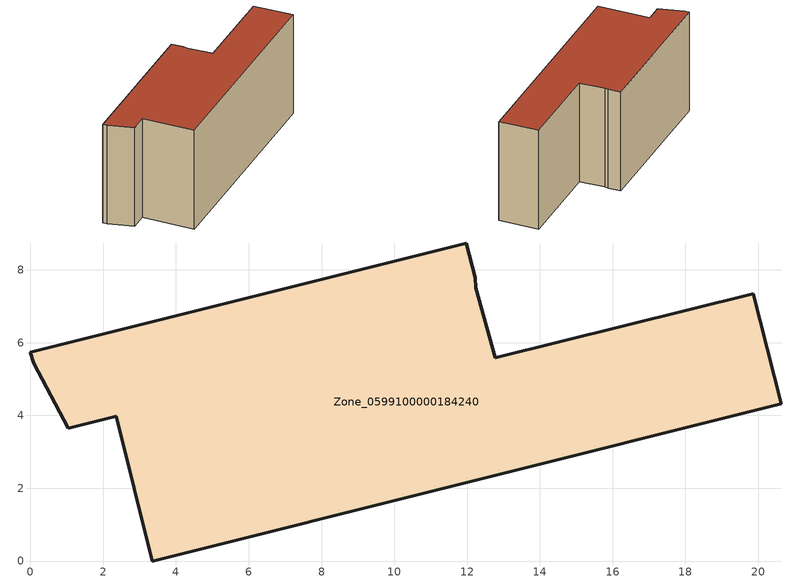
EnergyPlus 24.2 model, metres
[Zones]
Zone_0599100000184240
 floor ground (C_G): 1.04,3.65 0.09,5.43 0,5.74 11.98,8.74 12.22,7.78 12.24,7.51 12.77,5.59 19.87,7.35 20.63,4.32 3.35,0 2.36,3.98 z0
 wall outside (C_F): 20.63,4.32 19.87,7.35 12.77,5.59 12.24,7.51 12.22,7.78 11.98,8.74 0,5.74 0.09,5.43 1.04,3.65 2.36,3.98 3.35,0 20.63,4.32 z0:8.29
 roof outside (C_R): 12.24,7.51 12.22,7.78 11.98,8.74 0,5.74 0.09,5.43 1.04,3.65 2.36,3.98 3.35,0 20.63,4.32 19.87,7.35 12.77,5.59 z8.29
[BUILDING]
Pand.0599100000184240: North Axis=0; Terrain=City; Loads Convergence Tolerance Value=0.04; Temperature Convergence Tolerance Value=0.4; Solar Distribution=FullExterior; Maximum Number of Warmup Days=25; Minimum Number of Warmup Days=1
[Site:Location]
Rotterdam.The.Hague.AP_ZH_NLD Design_Conditions: Latitude=51.96; Longitude=4.45; Time Zone=1; Elevation=-4.5
[SITE:GROUNDTEMPERATURE:BUILDINGSURFACE]
18, 18, 18, 18, 18, 18, 18, 18, 18, 18, 18, 18
[MATERIAL] Thermal Absorptance=0.9; Solar Absorptance=0.7; Visible Absorptance=0.7
Name | Roughness | Thickness | Conductivity | Density | Specific Heat
G.TC.1975-1991 | MediumSmooth | 0.15 | 0.288461 | 540 | 1210
F.TC.1975-1991 | Rough | 0.3 | 0.230769 | 1920 | 840
R.TC.1975-1991 | MediumRough | 0.2 | 0.153846 | 1500 | 1000
[CONSTRUCTION]
C_G: G.TC.1975-1991
C_F: F.TC.1975-1991
C_R: R.TC.1975-1991
[ZONE]
Zone_0599100000184240: Type=1; Multiplier=1; Ceiling Height=Autocalculate; Volume=Autocalculate; Floor Area=autocalculate; Part of Total Floor Area=Yes
[ZONEINFILTRATION:DESIGNFLOWRATE]
Infil_Zone_0599100000184240: Zone or ZoneList or Space or SpaceList=Zone_0599100000184240; Schedule=AlwaysOn; Design Flow Rate Calculation Method=Flow/Area; Flow Rate per Floor Area=0.003; Constant Term Coefficient=1; Temperature Term Coefficient=0; Velocity Term Coefficient=0; Velocity Squared Term Coefficient=0
[HVACTEMPLATE:ZONE:IDEALLOADSAIRSYSTEM]
Zone_0599100000184240: Maximum Heating Supply Air Temperature=50; Minimum Cooling Supply Air Temperature=13; Maximum Heating Supply Air Humidity Ratio=0.0156; Minimum Cooling Supply Air Humidity Ratio=0.0077; Heating Limit=NoLimit; Cooling Limit=NoLimit; Dehumidification Control Type=ConstantSensibleHeatRatio; Cooling Sensible Heat Ratio=0.7; Dehumidification Setpoint=60; Humidification Control Type=None; Humidification Setpoint=30; Outdoor Air Method=None; Outdoor Air Flow Rate per Person=0.00944; Outdoor Air Flow Rate per Zone Floor Area=0; Outdoor Air Flow Rate per Zone=0; Demand Controlled Ventilation Type=None; Outdoor Air Economizer Type=NoEconomizer; Heat Recovery Type=None; Sensible Heat Recovery Effectiveness=0.7; Latent Heat Recovery Effectiveness=0.65
[ZONECONTROL:THERMOSTAT]
ThermostatControl_Zone_0599100000184240: Zone or ZoneList=Zone_0599100000184240; Control Type Schedule=DualSetpointControlType; Control 1=Thermostat_Zone_0599100000184240; Temperature Difference Between Cutout And Setpoint=0
[THERMOSTATSETPOINT:DUALSETPOINT]
Thermostat_Zone_0599100000184240: Heating Setpoint Temperature Schedule=HeatingSetpoint_Zone_0599100000184240; Cooling Setpoint Temperature Schedule=CoolingSetpoint_Zone_0599100000184240
[SCHEDULE:COMPACT]
HeatingSetpoint_Zone_0599100000184240: Through: 12/31, For: AllDays, Until: 24:00, 21
CoolingSetpoint_Zone_0599100000184240: Through: 12/31, For: AllDays, Until: 24:00, 24
DualSetpointControlType: Through: 12/31, For: AllDays, Until: 24:00, 4
AlwaysOn: Through: 12/31, For: AllDays, Until: 24:00, 1
